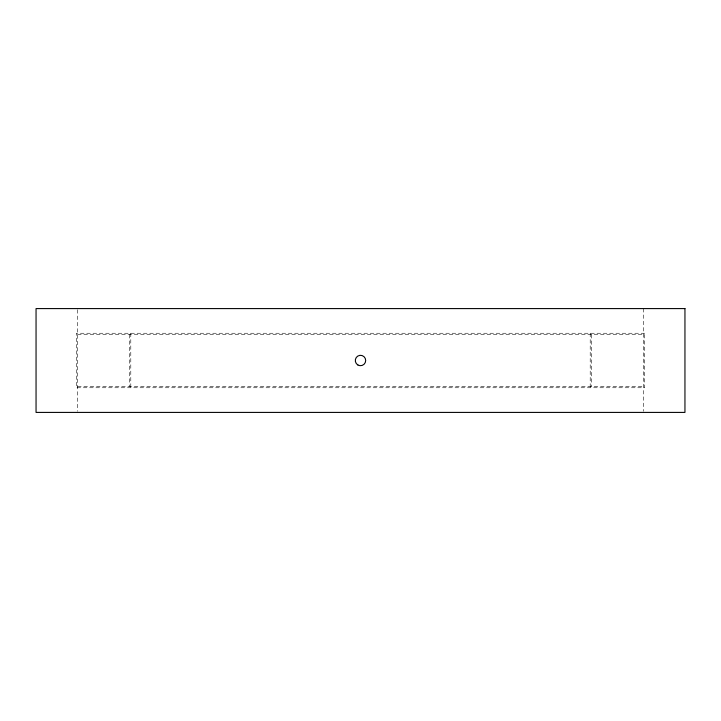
<?xml version="1.0" encoding="UTF-8"?>
<svg xmlns="http://www.w3.org/2000/svg" width="721" height="721" viewBox="0 0 721 721"><rect width="100%" height="100%" fill="white"/><g stroke="black" fill="none" stroke-linecap="round" stroke-linejoin="round"><path stroke-width="0.54" stroke-dasharray="3.6 2.7" d="M77.58 334.544L643.42 334.544M77.58 386.456L643.42 386.456M643.42 308.588L643.42 411.294M591.508 334.544L591.508 386.456M590.211 333.246L590.211 387.754M130.789 333.246L130.789 387.754M129.492 334.544L129.492 386.456M77.58 309.706L77.58 411.294M644.718 333.246L76.282 333.246L76.282 387.754L644.718 387.754L644.718 333.246"/><path stroke-width="1.08" d="M684.95 308.588L36.05 308.588L36.05 412.412L684.95 412.412L684.95 308.588M357.904 364.997A5.191 5.191 0 0 0 365.691 360.5A5.191 5.191 0 0 0 357.904 356.003A5.191 5.191 0 0 0 357.904 364.997"/></g></svg>
